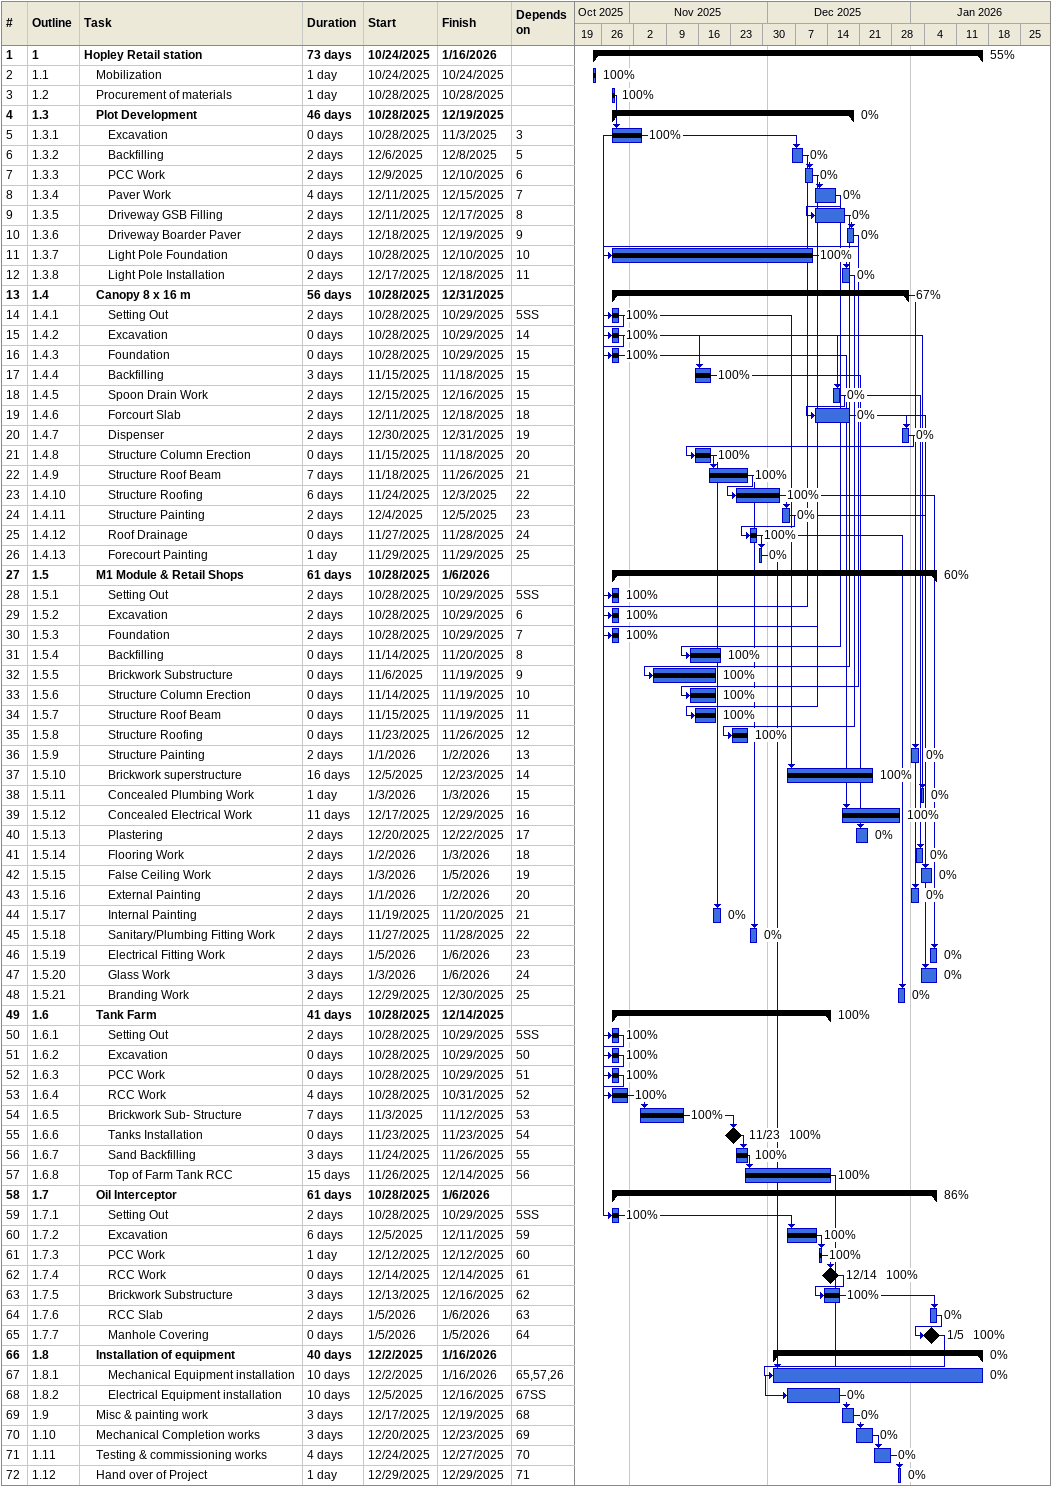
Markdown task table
| ID | WBS | Task | Duration | Start | Finish | Predecessors | % complete |
|---|---|---|---|---|---|---|---|
| 1 | 1 | **Hopley Retail station** | 73d | 2025-10-24 | 2026-01-16 |  | 55 |
| 2 | 1.1 | Mobilization | 1d | 2025-10-24 | 2025-10-24 |  | 100 |
| 3 | 1.2 | Procurement of materials | 1d | 2025-10-28 | 2025-10-28 |  | 100 |
| 4 | 1.3 | **Plot Development** | 46d | 2025-10-28 | 2025-12-19 |  | 0 |
| 5 | 1.3.1 | Excavation | 0d | 2025-10-28 | 2025-11-03 | 3 | 100 |
| 6 | 1.3.2 | Backfilling | 2d | 2025-12-06 | 2025-12-08 | 5 | 0 |
| 7 | 1.3.3 | PCC Work | 2d | 2025-12-09 | 2025-12-10 | 6 | 0 |
| 8 | 1.3.4 | Paver Work | 4d | 2025-12-11 | 2025-12-15 | 7 | 0 |
| 9 | 1.3.5 | Driveway GSB Filling | 2d | 2025-12-11 | 2025-12-17 | 8 | 0 |
| 10 | 1.3.6 | Driveway Boarder Paver | 2d | 2025-12-18 | 2025-12-19 | 9 | 0 |
| 11 | 1.3.7 | Light Pole Foundation | 0d | 2025-10-28 | 2025-12-10 | 10 | 100 |
| 12 | 1.3.8 | Light Pole Installation | 2d | 2025-12-17 | 2025-12-18 | 11 | 0 |
| 13 | 1.4 | **Canopy 8 x 16 m** | 56d | 2025-10-28 | 2025-12-31 |  | 67 |
| 14 | 1.4.1 | Setting Out | 2d | 2025-10-28 | 2025-10-29 | 5SS | 100 |
| 15 | 1.4.2 | Excavation | 0d | 2025-10-28 | 2025-10-29 | 14 | 100 |
| 16 | 1.4.3 | Foundation | 0d | 2025-10-28 | 2025-10-29 | 15 | 100 |
| 17 | 1.4.4 | Backfilling | 3d | 2025-11-15 | 2025-11-18 | 15 | 100 |
| 18 | 1.4.5 | Spoon Drain Work | 2d | 2025-12-15 | 2025-12-16 | 15 | 0 |
| 19 | 1.4.6 | Forcourt Slab | 2d | 2025-12-11 | 2025-12-18 | 18 | 0 |
| 20 | 1.4.7 | Dispenser | 2d | 2025-12-30 | 2025-12-31 | 19 | 0 |
| 21 | 1.4.8 | Structure Column Erection | 0d | 2025-11-15 | 2025-11-18 | 20 | 100 |
| 22 | 1.4.9 | Structure Roof Beam | 7d | 2025-11-18 | 2025-11-26 | 21 | 100 |
| 23 | 1.4.10 | Structure Roofing | 6d | 2025-11-24 | 2025-12-03 | 22 | 100 |
| 24 | 1.4.11 | Structure Painting | 2d | 2025-12-04 | 2025-12-05 | 23 | 0 |
| 25 | 1.4.12 | Roof Drainage | 0d | 2025-11-27 | 2025-11-28 | 24 | 100 |
| 26 | 1.4.13 | Forecourt Painting | 1d | 2025-11-29 | 2025-11-29 | 25 | 0 |
| 27 | 1.5 | **M1 Module & Retail Shops** | 61d | 2025-10-28 | 2026-01-06 |  | 60 |
| 28 | 1.5.1 | Setting Out | 2d | 2025-10-28 | 2025-10-29 | 5SS | 100 |
| 29 | 1.5.2 | Excavation | 2d | 2025-10-28 | 2025-10-29 | 6 | 100 |
| 30 | 1.5.3 | Foundation | 2d | 2025-10-28 | 2025-10-29 | 7 | 100 |
| 31 | 1.5.4 | Backfilling | 0d | 2025-11-14 | 2025-11-20 | 8 | 100 |
| 32 | 1.5.5 | Brickwork Substructure | 0d | 2025-11-06 | 2025-11-19 | 9 | 100 |
| 33 | 1.5.6 | Structure Column Erection | 0d | 2025-11-14 | 2025-11-19 | 10 | 100 |
| 34 | 1.5.7 | Structure Roof Beam | 0d | 2025-11-15 | 2025-11-19 | 11 | 100 |
| 35 | 1.5.8 | Structure Roofing | 0d | 2025-11-23 | 2025-11-26 | 12 | 100 |
| 36 | 1.5.9 | Structure Painting | 2d | 2026-01-01 | 2026-01-02 | 13 | 0 |
| 37 | 1.5.10 | Brickwork superstructure | 16d | 2025-12-05 | 2025-12-23 | 14 | 100 |
| 38 | 1.5.11 | Concealed Plumbing Work | 1d | 2026-01-03 | 2026-01-03 | 15 | 0 |
| 39 | 1.5.12 | Concealed Electrical Work | 11d | 2025-12-17 | 2025-12-29 | 16 | 100 |
| 40 | 1.5.13 | Plastering | 2d | 2025-12-20 | 2025-12-22 | 17 | 0 |
| 41 | 1.5.14 | Flooring Work | 2d | 2026-01-02 | 2026-01-03 | 18 | 0 |
| 42 | 1.5.15 | False Ceiling Work | 2d | 2026-01-03 | 2026-01-05 | 19 | 0 |
| 43 | 1.5.16 | External Painting | 2d | 2026-01-01 | 2026-01-02 | 20 | 0 |
| 44 | 1.5.17 | Internal Painting | 2d | 2025-11-19 | 2025-11-20 | 21 | 0 |
| 45 | 1.5.18 | Sanitary/Plumbing Fitting Work | 2d | 2025-11-27 | 2025-11-28 | 22 | 0 |
| 46 | 1.5.19 | Electrical Fitting Work | 2d | 2026-01-05 | 2026-01-06 | 23 | 0 |
| 47 | 1.5.20 | Glass Work | 3d | 2026-01-03 | 2026-01-06 | 24 | 0 |
| 48 | 1.5.21 | Branding Work | 2d | 2025-12-29 | 2025-12-30 | 25 | 0 |
| 49 | 1.6 | **Tank Farm** | 41d | 2025-10-28 | 2025-12-14 |  | 100 |
| 50 | 1.6.1 | Setting Out | 2d | 2025-10-28 | 2025-10-29 | 5SS | 100 |
| 51 | 1.6.2 | Excavation | 0d | 2025-10-28 | 2025-10-29 | 50 | 100 |
| 52 | 1.6.3 | PCC Work | 0d | 2025-10-28 | 2025-10-29 | 51 | 100 |
| 53 | 1.6.4 | RCC Work | 4d | 2025-10-28 | 2025-10-31 | 52 | 100 |
| 54 | 1.6.5 | Brickwork Sub- Structure | 7d | 2025-11-03 | 2025-11-12 | 53 | 100 |
| 55 | 1.6.6 | Tanks Installation | 0d | 2025-11-23 | 2025-11-23 | 54 | 100 |
| 56 | 1.6.7 | Sand Backfilling | 3d | 2025-11-24 | 2025-11-26 | 55 | 100 |
| 57 | 1.6.8 | Top of Farm Tank RCC | 15d | 2025-11-26 | 2025-12-14 | 56 | 100 |
| 58 | 1.7 | **Oil Interceptor** | 61d | 2025-10-28 | 2026-01-06 |  | 86 |
| 59 | 1.7.1 | Setting Out | 2d | 2025-10-28 | 2025-10-29 | 5SS | 100 |
| 60 | 1.7.2 | Excavation | 6d | 2025-12-05 | 2025-12-11 | 59 | 100 |
| 61 | 1.7.3 | PCC Work | 1d | 2025-12-12 | 2025-12-12 | 60 | 100 |
| 62 | 1.7.4 | RCC Work | 0d | 2025-12-14 | 2025-12-14 | 61 | 100 |
| 63 | 1.7.5 | Brickwork Substructure | 3d | 2025-12-13 | 2025-12-16 | 62 | 100 |
| 64 | 1.7.6 | RCC Slab | 2d | 2026-01-05 | 2026-01-06 | 63 | 0 |
| 65 | 1.7.7 | Manhole Covering | 0d | 2026-01-05 | 2026-01-05 | 64 | 100 |
| 66 | 1.8 | **Installation of equipment** | 40d | 2025-12-02 | 2026-01-16 |  | 0 |
| 67 | 1.8.1 | Mechanical Equipment installation | 10d | 2025-12-02 | 2026-01-16 | 65, 57, 26 | 0 |
| 68 | 1.8.2 | Electrical Equipment installation | 10d | 2025-12-05 | 2025-12-16 | 67SS | 0 |
| 69 | 1.9 | Misc & painting work | 3d | 2025-12-17 | 2025-12-19 | 68 | 0 |
| 70 | 1.10 | Mechanical Completion works | 3d | 2025-12-20 | 2025-12-23 | 69 | 0 |
| 71 | 1.11 | Testing & commissioning works | 4d | 2025-12-24 | 2025-12-27 | 70 | 0 |
| 72 | 1.12 | Hand over of Project | 1d | 2025-12-29 | 2025-12-29 | 71 | 0 |
